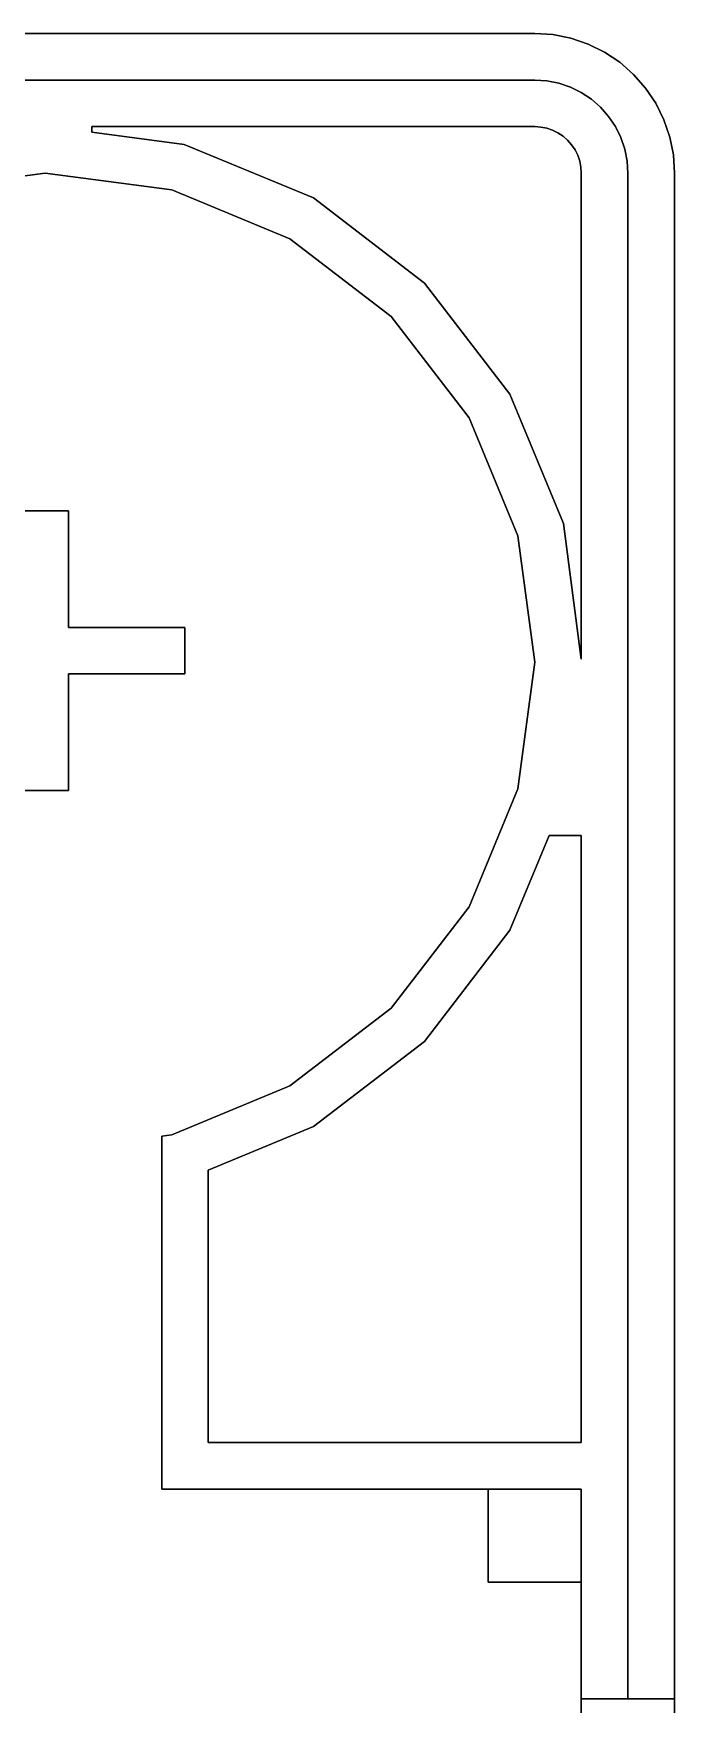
# Model space of a CAD drawing. Header units: metres. Extents: x 0 to 85, y 0 to 54.
# Drawn here: x 71.25 to 85, y 18.12 to 54 of the extents above; entities that cross this region are included whole.
import ezdxf

# ---------------------------------------------------------------- set-up
doc = ezdxf.new("R2010")
doc.units = ezdxf.units.M

msp = doc.modelspace()

# ---------------------------------------------------------------- linework, layer by layer
at = {"layer": 'Group#1'}
for points, invisible_edges in [([(3, 54, 8.5), (3, 53, 8.5), (82, 53, 8.5)], 13), ([(3, 54, 8.5), (82, 53, 8.5), (82, 54, 8.5)], 3), ([(3, 54, 8.5), (82, 54), (3, 54)], 1), ([(82, 54), (3, 54, 8.5), (82, 54, 8.5)], 1), ([(3, 0), (3, 54), (82, 54)], 13), ([(3, 0), (82, 54), (82, 0)], 3), ([(82, 54, 8.5), (82, 53, 8.5), (82.261, 52.983, 8.5)], 13), ([(82, 54, 8.5), (82.261, 52.983, 8.5), (82.392, 53.974, 8.5)], 3), ([(82, 0), (82, 54), (82.392, 0.026)], 3), ([(82.392, 0.026), (82, 54), (82.392, 53.974)], 13), ([(82, 54, 8.5), (82.392, 53.974), (82, 54)], 1), ([(82.392, 53.974), (82, 54, 8.5), (82.392, 53.974, 8.5)], 1), ([(82.392, 53.974, 8.5), (82.261, 52.983, 8.5), (82.518, 52.932, 8.5)], 13), ([(82.392, 53.974, 8.5), (82.518, 52.932, 8.5), (82.776, 53.898, 8.5)], 3), ([(82.392, 53.974, 8.5), (82.776, 53.898), (82.392, 53.974)], 1), ([(82.776, 53.898), (82.392, 53.974, 8.5), (82.776, 53.898, 8.5)], 1), ([(82.392, 0.026), (82.392, 53.974), (82.776, 53.898)], 13), ([(82.392, 0.026), (82.776, 53.898), (82.776, 0.102)], 3), ([(82.776, 53.898, 8.5), (82.518, 52.932, 8.5), (82.765, 52.848, 8.5)], 13), ([(82.776, 53.898, 8.5), (82.765, 52.848, 8.5), (83, 52.732, 8.5)], 13), ([(82.776, 53.898, 8.5), (83, 52.732, 8.5), (83.148, 53.772, 8.5)], 3), ([(82.776, 53.898, 8.5), (83.148, 53.772), (82.776, 53.898)], 1), ([(83.148, 53.772), (82.776, 53.898, 8.5), (83.148, 53.772, 8.5)], 1), ([(82.776, 0.102), (82.776, 53.898), (83.148, 53.772)], 13), ([(82.776, 0.102), (83.148, 53.772), (83.148, 0.228)], 3), ([(83.148, 53.772, 8.5), (83, 52.732, 8.5), (83.218, 52.587, 8.5)], 13), ([(83.148, 53.772, 8.5), (83.218, 52.587, 8.5), (83.5, 53.598, 8.5)], 3), ([(83.148, 0.228), (83.148, 53.772), (83.5, 0.402)], 3), ([(83.5, 0.402), (83.148, 53.772), (83.5, 53.598)], 13), ([(83.148, 53.772, 8.5), (83.5, 53.598), (83.148, 53.772)], 1), ([(83.5, 53.598), (83.148, 53.772, 8.5), (83.5, 53.598, 8.5)], 1), ([(83.5, 53.598, 8.5), (83.218, 52.587, 8.5), (83.414, 52.414, 8.5)], 13), ([(83.5, 53.598, 8.5), (83.414, 52.414, 8.5), (83.587, 52.218, 8.5)], 13), ([(83.5, 53.598, 8.5), (83.587, 52.218, 8.5), (83.826, 53.38, 8.5)], 3), ([(83.5, 0.402), (83.5, 53.598), (83.826, 53.38)], 13), ([(83.5, 53.598, 8.5), (83.826, 53.38), (83.5, 53.598)], 1), ([(83.826, 53.38), (83.5, 53.598, 8.5), (83.826, 53.38, 8.5)], 1), ([(83.5, 0.402), (83.826, 53.38), (83.826, 0.62)], 3), ([(83.826, 53.38, 8.5), (83.587, 52.218, 8.5), (83.732, 52, 8.5)], 13), ([(83.826, 53.38, 8.5), (83.732, 52, 8.5), (83.848, 51.765, 8.5)], 13), ([(83.826, 53.38, 8.5), (83.848, 51.765, 8.5), (84.121, 53.121, 8.5)], 3), ([(83.826, 0.62), (83.826, 53.38), (84.121, 0.879)], 3), ([(84.121, 0.879), (83.826, 53.38), (84.121, 53.121)], 13), ([(83.826, 53.38, 8.5), (84.121, 53.121), (83.826, 53.38)], 1), ([(84.121, 53.121), (83.826, 53.38, 8.5), (84.121, 53.121, 8.5)], 1), ([(84.121, 53.121, 8.5), (83.848, 51.765, 8.5), (83.932, 51.518, 8.5)], 13), ([(84.121, 53.121, 8.5), (83.932, 51.518, 8.5), (83.983, 51.261, 8.5)], 13), ([(84.121, 53.121, 8.5), (83.983, 51.261, 8.5), (84, 51, 8.5)], 13), ([(84, 51, 8.5), (85, 18.25, 8.5), (84.121, 53.121, 8.5)], 15), ([(84.121, 53.121, 8.5), (85, 18.25, 8.5), (84.38, 52.826, 8.5)], 3), ([(84.121, 0.879), (84.121, 53.121), (84.38, 52.826)], 13), ([(84.121, 53.121), (84.38, 52.826, 8.5), (84.38, 52.826)], 1), ([(84.38, 52.826, 8.5), (84.121, 53.121), (84.121, 53.121, 8.5)], 1), ([(82, 53, 8.5), (3, 53, 5), (82, 53, 5)], 1), ([(3, 53, 5), (82, 53, 8.5), (3, 53, 8.5)], 1), ([(3, 53, 5), (45.24, 52, 5), (82, 53, 5)], 3), ([(82, 53, 5), (45.24, 52, 5), (49.5, 52, 5)], 15), ([(82, 53, 5), (49.5, 52, 5), (70.5, 52, 5)], 13), ([(82, 53, 5), (70.5, 52, 5), (72.5, 52, 5)], 15), ([(82, 53, 5), (72.5, 52, 5), (82, 52, 5)], 13), ([(82.261, 52.983, 8.5), (82, 53, 5), (82.261, 52.983, 5)], 1), ([(82, 53, 5), (82.261, 52.983, 8.5), (82, 53, 8.5)], 1), ([(82, 53, 5), (82, 52, 5), (82.131, 51.991, 5)], 13), ([(82, 53, 5), (82.131, 51.991, 5), (82.261, 52.983, 5)], 3), ([(82.261, 52.983, 5), (82.131, 51.991, 5), (82.259, 51.966, 5)], 13), ([(82.261, 52.983, 5), (82.259, 51.966, 5), (82.383, 51.924, 5)], 13), ([(82.518, 52.932, 8.5), (82.261, 52.983, 5), (82.518, 52.932, 5)], 1), ([(82.261, 52.983, 5), (82.518, 52.932, 8.5), (82.261, 52.983, 8.5)], 1), ([(82.261, 52.983, 5), (82.383, 51.924, 5), (82.518, 52.932, 5)], 3), ([(82.518, 52.932, 5), (82.383, 51.924, 5), (82.5, 51.866, 5)], 13), ([(82.518, 52.932, 5), (82.5, 51.866, 5), (82.609, 51.793, 5)], 13), ([(82.765, 52.848, 8.5), (82.518, 52.932, 5), (82.765, 52.848, 5)], 1), ([(82.518, 52.932, 5), (82.765, 52.848, 8.5), (82.518, 52.932, 8.5)], 1), ([(82.518, 52.932, 5), (82.609, 51.793, 5), (82.765, 52.848, 5)], 3), ([(82.765, 52.848, 5), (82.609, 51.793, 5), (82.707, 51.707, 5)], 13), ([(82.765, 52.848, 5), (82.707, 51.707, 5), (82.793, 51.609, 5)], 13), ([(83, 52.732, 8.5), (82.765, 52.848, 5), (83, 52.732, 5)], 1), ([(82.765, 52.848, 5), (83, 52.732, 8.5), (82.765, 52.848, 8.5)], 1), ([(82.765, 52.848, 5), (82.793, 51.609, 5), (83, 52.732, 5)], 3), ([(84.121, 0.879), (84.38, 52.826), (84.38, 1.174)], 3), ([(84.38, 52.826, 8.5), (85, 18.25, 8.5), (84.598, 52.5, 8.5)], 3), ([(84.38, 52.826), (84.598, 52.5, 8.5), (84.598, 52.5)], 1), ([(84.598, 52.5, 8.5), (84.38, 52.826), (84.38, 52.826, 8.5)], 1), ([(84.38, 1.174), (84.38, 52.826), (84.598, 52.5)], 13), ([(83, 52.732, 5), (82.793, 51.609, 5), (82.866, 51.5, 5)], 13), ([(83, 52.732, 5), (82.866, 51.5, 5), (82.924, 51.383, 5)], 13), ([(83, 52.732, 5), (82.924, 51.383, 5), (82.966, 51.259, 5)], 13), ([(83, 52.732, 5), (82.966, 51.259, 5), (82.991, 51.131, 5)], 13), ([(83, 52.732, 5), (82.991, 51.131, 5), (83, 51, 5)], 13), ([(83.218, 52.587, 8.5), (83, 52.732, 5), (83.218, 52.587, 5)], 1), ([(83, 52.732, 5), (83.218, 52.587, 8.5), (83, 52.732, 8.5)], 1), ([(83, 52.732, 5), (83, 51, 5), (83.218, 52.587, 5)], 3), ([(83, 51, 5), (84, 18.25, 5), (83.218, 52.587, 5)], 15), ([(83.414, 52.414, 8.5), (83.218, 52.587, 5), (83.414, 52.414, 5)], 1), ([(83.218, 52.587, 5), (83.414, 52.414, 8.5), (83.218, 52.587, 8.5)], 1), ([(83.218, 52.587, 5), (84, 18.25, 5), (83.414, 52.414, 5)], 3), ([(83.414, 52.414, 8.5), (83.587, 52.218, 5), (83.587, 52.218, 8.5)], 1), ([(83.587, 52.218, 5), (83.414, 52.414, 8.5), (83.414, 52.414, 5)], 1), ([(83.414, 52.414, 5), (84, 18.25, 5), (83.587, 52.218, 5)], 3), ([(84.38, 1.174), (84.598, 52.5), (84.598, 1.5)], 3), ([(84.598, 52.5, 8.5), (85, 18.25, 8.5), (84.772, 52.148, 8.5)], 3), ([(84.598, 1.5), (84.598, 52.5), (84.772, 52.148)], 13), ([(84.598, 52.5), (84.772, 52.148, 8.5), (84.772, 52.148)], 1), ([(84.772, 52.148, 8.5), (84.598, 52.5), (84.598, 52.5, 8.5)], 1), ([(83.587, 52.218, 8.5), (83.732, 52, 5), (83.732, 52, 8.5)], 1), ([(83.732, 52, 5), (83.587, 52.218, 8.5), (83.587, 52.218, 5)], 1), ([(83.587, 52.218, 5), (84, 18.25, 5), (83.732, 52, 5)], 3), ([(84.598, 1.5), (84.772, 52.148), (84.772, 1.852)], 3), ([(84.772, 52.148, 8.5), (85, 18.25, 8.5), (84.898, 51.776, 8.5)], 3), ([(84.772, 52.148), (84.898, 51.776, 8.5), (84.898, 51.776)], 1), ([(84.898, 51.776, 8.5), (84.772, 52.148), (84.772, 52.148, 8.5)], 1), ([(84.772, 1.852), (84.772, 52.148), (84.898, 51.776)], 13), ([(70.5, 51.877, 5), (68.782, 50.642, 5), (71.5, 51, 5)], 13), ([(72.5, 52, 5), (70.5, 52, 5), (71.5, 51, 5)], 15), ([(70.5, 51.877, 5), (71.5, 51, 5), (70.5, 52, 5)], 3), ([(72.5, 52, 5), (71.5, 51, 5), (72.5, 51.877, 5)], 3), ([(74.218, 50.642, 5), (72.5, 51.877, 5), (71.5, 51, 5)], 3), ([(74.479, 51.616, 1), (72.5, 52, 1), (72.5, 51.877, 1)], 1), ([(72.5, 52, 1), (74.479, 51.616, 1), (82, 52, 1)], 3), ([(82, 52, 5), (72.5, 52, 1), (82, 52, 1)], 1), ([(72.5, 52, 1), (82, 52, 5), (72.5, 52, 5)], 1), ([(72.5, 52, 1), (72.5, 51.877, 5), (72.5, 51.877, 1)], 1), ([(72.5, 51.877, 5), (72.5, 52, 1), (72.5, 52, 5)], 1), ([(72.5, 51.877, 5), (74.479, 51.616, 1), (72.5, 51.877, 1)], 1), ([(74.479, 51.616, 1), (72.5, 51.877, 5), (74.479, 51.616, 5)], 1), ([(72.5, 51.877, 5), (74.218, 50.642, 5), (74.479, 51.616, 5)], 3), ([(82, 52, 1), (74.479, 51.616, 1), (77.254, 50.467, 1)], 13), ([(82, 52, 1), (77.254, 50.467, 1), (79.638, 48.638, 1)], 13), ([(82, 52, 1), (79.638, 48.638, 1), (81.467, 46.254, 1)], 13), ([(82, 52, 1), (81.467, 46.254, 1), (82.616, 43.479, 1)], 13), ([(82, 52, 1), (82.616, 43.479, 1), (82.131, 51.991, 1)], 3), ([(82.131, 51.991, 5), (82, 52, 1), (82.131, 51.991, 1)], 1), ([(82, 52, 1), (82.131, 51.991, 5), (82, 52, 5)], 1), ([(82.131, 51.991, 1), (82.616, 43.479, 1), (82.259, 51.966, 1)], 3), ([(82.259, 51.966, 5), (82.131, 51.991, 1), (82.259, 51.966, 1)], 1), ([(82.131, 51.991, 1), (82.259, 51.966, 5), (82.131, 51.991, 5)], 1), ([(82.259, 51.966, 1), (82.616, 43.479, 1), (82.383, 51.924, 1)], 3), ([(82.383, 51.924, 5), (82.259, 51.966, 1), (82.383, 51.924, 1)], 1), ([(82.259, 51.966, 1), (82.383, 51.924, 5), (82.259, 51.966, 5)], 1), ([(82.383, 51.924, 1), (82.616, 43.479, 1), (82.5, 51.866, 1)], 3), ([(82.5, 51.866, 5), (82.383, 51.924, 1), (82.5, 51.866, 1)], 1), ([(82.383, 51.924, 1), (82.5, 51.866, 5), (82.383, 51.924, 5)], 1), ([(82.5, 51.866, 1), (82.616, 43.479, 1), (82.609, 51.793, 1)], 3), ([(82.609, 51.793, 5), (82.5, 51.866, 1), (82.609, 51.793, 1)], 1), ([(82.5, 51.866, 1), (82.609, 51.793, 5), (82.5, 51.866, 5)], 1), ([(82.609, 51.793, 1), (82.616, 43.479, 1), (82.707, 51.707, 1)], 3), ([(82.707, 51.707, 5), (82.609, 51.793, 1), (82.707, 51.707, 1)], 1), ([(82.609, 51.793, 1), (82.707, 51.707, 5), (82.609, 51.793, 5)], 1), ([(82.707, 51.707, 1), (82.616, 43.479, 1), (83, 40.566, 1)], 13), ([(82.707, 51.707, 5), (82.793, 51.609, 1), (82.793, 51.609, 5)], 1), ([(82.793, 51.609, 1), (82.707, 51.707, 5), (82.707, 51.707, 1)], 1), ([(82.707, 51.707, 1), (83, 40.566, 1), (82.793, 51.609, 1)], 3), ([(83.732, 52, 8.5), (83.848, 51.765, 5), (83.848, 51.765, 8.5)], 1), ([(83.848, 51.765, 5), (83.732, 52, 8.5), (83.732, 52, 5)], 1), ([(83.732, 52, 5), (84, 18.25, 5), (83.848, 51.765, 5)], 3), ([(83.848, 51.765, 8.5), (83.932, 51.518, 5), (83.932, 51.518, 8.5)], 1), ([(83.932, 51.518, 5), (83.848, 51.765, 8.5), (83.848, 51.765, 5)], 1), ([(83.848, 51.765, 5), (84, 18.25, 5), (83.932, 51.518, 5)], 3), ([(84.772, 1.852), (84.898, 51.776), (84.898, 2.224)], 3), ([(84.898, 51.776, 8.5), (85, 18.25, 8.5), (84.974, 51.392, 8.5)], 3), ([(84.898, 2.224), (84.898, 51.776), (84.974, 51.392)], 13), ([(84.898, 51.776), (84.974, 51.392, 8.5), (84.974, 51.392)], 1), ([(84.974, 51.392, 8.5), (84.898, 51.776), (84.898, 51.776, 8.5)], 1), ([(74.479, 51.616, 5), (74.218, 50.642, 5), (76.75, 49.593, 5)], 13), ([(74.479, 51.616, 5), (77.254, 50.467, 1), (74.479, 51.616, 1)], 1), ([(77.254, 50.467, 1), (74.479, 51.616, 5), (77.254, 50.467, 5)], 1), ([(74.479, 51.616, 5), (76.75, 49.593, 5), (77.254, 50.467, 5)], 3), ([(82.793, 51.609, 5), (82.866, 51.5, 1), (82.866, 51.5, 5)], 1), ([(82.866, 51.5, 1), (82.793, 51.609, 5), (82.793, 51.609, 1)], 1), ([(82.793, 51.609, 1), (83, 40.566, 1), (82.866, 51.5, 1)], 3), ([(82.866, 51.5, 5), (82.924, 51.383, 1), (82.924, 51.383, 5)], 1), ([(82.924, 51.383, 1), (82.866, 51.5, 5), (82.866, 51.5, 1)], 1), ([(82.866, 51.5, 1), (83, 40.566, 1), (82.924, 51.383, 1)], 3), ([(82.924, 51.383, 5), (82.966, 51.259, 1), (82.966, 51.259, 5)], 1), ([(82.966, 51.259, 1), (82.924, 51.383, 5), (82.924, 51.383, 1)], 1), ([(82.924, 51.383, 1), (83, 40.566, 1), (82.966, 51.259, 1)], 3), ([(83.932, 51.518, 8.5), (83.983, 51.261, 5), (83.983, 51.261, 8.5)], 1), ([(83.983, 51.261, 5), (83.932, 51.518, 8.5), (83.932, 51.518, 5)], 1), ([(83.932, 51.518, 5), (84, 18.25, 5), (83.983, 51.261, 5)], 3), ([(84.898, 2.224), (84.974, 51.392), (84.974, 2.608)], 3), ([(84.974, 51.392, 8.5), (85, 18.25, 8.5), (85, 51, 8.5)], 1), ([(84.974, 51.392), (85, 51, 8.5), (85, 51)], 1), ([(85, 51, 8.5), (84.974, 51.392), (84.974, 51.392, 8.5)], 1), ([(84.974, 2.608), (84.974, 51.392), (85, 51)], 13), ([(71.5, 51, 5), (68.782, 50.642, 1), (71.5, 51, 1)], 1), ([(68.782, 50.642, 1), (71.5, 51, 5), (68.782, 50.642, 5)], 1), ([(68.782, 50.642, 1), (71, 43.75, 1), (71.5, 51, 1)], 3), ([(71.5, 51, 1), (71, 43.75, 1), (72, 43.75, 1)], 13), ([(74.218, 50.642, 5), (71.5, 51, 1), (74.218, 50.642, 1)], 1), ([(71.5, 51, 1), (74.218, 50.642, 5), (71.5, 51, 5)], 1), ([(71.5, 51, 1), (72, 43.75, 1), (74.218, 50.642, 1)], 3), ([(82.966, 51.259, 5), (82.991, 51.131, 1), (82.991, 51.131, 5)], 1), ([(82.991, 51.131, 1), (82.966, 51.259, 5), (82.966, 51.259, 1)], 1), ([(82.966, 51.259, 1), (83, 40.566, 1), (82.991, 51.131, 1)], 3), ([(82.991, 51.131, 5), (83, 51, 1), (83, 51, 5)], 1), ([(83, 51, 1), (82.991, 51.131, 5), (82.991, 51.131, 1)], 1), ([(82.991, 51.131, 1), (83, 40.566, 1), (83, 51, 1)], 1), ([(83, 51, 5), (83, 40.566, 1), (83, 40.566, 5)], 1), ([(83, 40.566, 1), (83, 51, 5), (83, 51, 1)], 1), ([(83, 40.566, 5), (84, 18.25, 5), (83, 51, 5)], 3), ([(83.983, 51.261, 8.5), (84, 51, 5), (84, 51, 8.5)], 1), ([(84, 51, 5), (83.983, 51.261, 8.5), (83.983, 51.261, 5)], 1), ([(83.983, 51.261, 5), (84, 18.25, 5), (84, 51, 5)], 1), ([(84, 51, 8.5), (84, 18.25, 5), (84, 18.25, 8.5)], 1), ([(84, 18.25, 5), (84, 51, 8.5), (84, 51, 5)], 1), ([(85, 18.25, 8.5), (84, 51, 8.5), (84, 18.25, 8.5)], 1), ([(84.974, 2.608), (85, 51), (85, 3)], 1), ([(85, 8.75, 4), (85, 3), (85, 51)], 13), ([(85, 8.75, 4), (85, 51), (85, 18.25, 4)], 3), ([(85, 18.25, 4), (85, 51, 8.5), (85, 18.25, 8.5)], 1), ([(85, 51, 8.5), (85, 18.25, 4), (85, 51)], 3), ([(72, 43.75, 1), (74.5, 41.25, 1), (74.218, 50.642, 1)], 15), ([(76.75, 49.593, 5), (74.218, 50.642, 1), (76.75, 49.593, 1)], 1), ([(74.218, 50.642, 1), (76.75, 49.593, 5), (74.218, 50.642, 5)], 1), ([(74.218, 50.642, 1), (74.5, 41.25, 1), (76.75, 49.593, 1)], 3), ([(77.254, 50.467, 5), (76.75, 49.593, 5), (78.925, 47.925, 5)], 13), ([(77.254, 50.467, 5), (79.638, 48.638, 1), (77.254, 50.467, 1)], 1), ([(79.638, 48.638, 1), (77.254, 50.467, 5), (79.638, 48.638, 5)], 1), ([(77.254, 50.467, 5), (78.925, 47.925, 5), (79.638, 48.638, 5)], 3), ([(76.75, 49.593, 1), (74.5, 41.25, 1), (76.75, 31.407, 1)], 15), ([(78.925, 47.925, 5), (76.75, 49.593, 1), (78.925, 47.925, 1)], 1), ([(76.75, 49.593, 1), (78.925, 47.925, 5), (76.75, 49.593, 5)], 1), ([(76.75, 49.593, 1), (76.75, 31.407, 1), (78.925, 33.075, 1)], 13), ([(76.75, 49.593, 1), (78.925, 33.075, 1), (78.925, 47.925, 1)], 3), ([(79.638, 48.638, 5), (78.925, 47.925, 5), (80.593, 45.75, 5)], 13), ([(79.638, 48.638, 1), (81.467, 46.254, 5), (81.467, 46.254, 1)], 1), ([(81.467, 46.254, 5), (79.638, 48.638, 1), (79.638, 48.638, 5)], 1), ([(79.638, 48.638, 5), (80.593, 45.75, 5), (81.467, 46.254, 5)], 3), ([(78.925, 47.925, 5), (80.593, 45.75, 1), (80.593, 45.75, 5)], 1), ([(80.593, 45.75, 1), (78.925, 47.925, 5), (78.925, 47.925, 1)], 1), ([(78.925, 47.925, 1), (78.925, 33.075, 1), (80.593, 35.25, 1)], 13), ([(78.925, 47.925, 1), (80.593, 35.25, 1), (80.593, 45.75, 1)], 3), ([(81.467, 46.254, 5), (80.593, 45.75, 5), (81.642, 43.218, 5)], 13), ([(81.467, 46.254, 1), (82.616, 43.479, 5), (82.616, 43.479, 1)], 1), ([(82.616, 43.479, 5), (81.467, 46.254, 1), (81.467, 46.254, 5)], 1), ([(81.467, 46.254, 5), (81.642, 43.218, 5), (82.616, 43.479, 5)], 3), ([(80.593, 45.75, 5), (81.642, 43.218, 1), (81.642, 43.218, 5)], 1), ([(81.642, 43.218, 1), (80.593, 45.75, 5), (80.593, 45.75, 1)], 1), ([(80.593, 45.75, 1), (80.593, 35.25, 1), (81.642, 37.782, 1)], 13), ([(80.593, 45.75, 1), (81.642, 37.782, 1), (81.642, 43.218, 1)], 3), ([(71, 41.25, 1.2), (72, 37.75, 1.2), (71, 43.75, 1.2)], 3), ([(71, 43.75, 1.2), (72, 37.75, 1.2), (72, 43.75, 1.2)], 3), ([(71, 43.75, 1.2), (72, 43.75, 1), (71, 43.75, 1)], 1), ([(72, 43.75, 1), (71, 43.75, 1.2), (72, 43.75, 1.2)], 1), ([(72, 43.75, 1), (72, 41.25, 1.2), (72, 41.25, 1)], 1), ([(72, 41.25, 1.2), (72, 43.75, 1), (72, 43.75, 1.2)], 1), ([(72, 43.75, 1.2), (72, 37.75, 1.2), (72, 40.25, 1.2)], 13), ([(72, 43.75, 1.2), (72, 40.25, 1.2), (72, 41.25, 1.2)], 3), ([(74.5, 41.25, 1), (72, 43.75, 1), (72, 41.25, 1)], 1), ([(82.616, 43.479, 5), (81.642, 43.218, 5), (82, 40.5, 5)], 13), ([(82.616, 43.479, 5), (82, 40.5, 5), (82.31, 36.782, 5)], 15), ([(82.616, 43.479, 5), (82.31, 36.782, 5), (83, 36.782, 5)], 13), ([(82.616, 43.479, 1), (83, 40.566, 5), (83, 40.566, 1)], 1), ([(83, 40.566, 5), (82.616, 43.479, 1), (82.616, 43.479, 5)], 1), ([(82.616, 43.479, 5), (83, 36.782, 5), (83, 40.566, 5)], 3), ([(81.642, 43.218, 5), (82, 40.5, 1), (82, 40.5, 5)], 1), ([(82, 40.5, 1), (81.642, 43.218, 5), (81.642, 43.218, 1)], 1), ([(81.642, 43.218, 1), (81.642, 37.782, 1), (82, 40.5, 1)], 1), ([(71, 40.25, 1.2), (72, 37.75, 1.2), (71, 41.25, 1.2)], 15), ([(72, 41.25, 1.2), (74.5, 41.25, 1), (72, 41.25, 1)], 1), ([(74.5, 41.25, 1), (72, 41.25, 1.2), (74.5, 41.25, 1.2)], 1), ([(74.5, 40.25, 1.2), (72, 41.25, 1.2), (72, 40.25, 1.2)], 3), ([(72, 41.25, 1.2), (74.5, 40.25, 1.2), (74.5, 41.25, 1.2)], 1), ([(74.5, 41.25, 1), (74.5, 40.25, 1.2), (74.5, 40.25, 1)], 1), ([(74.5, 40.25, 1.2), (74.5, 41.25, 1), (74.5, 41.25, 1.2)], 1), ([(74.5, 40.25, 1), (76.75, 31.407, 1), (74.5, 41.25, 1)], 3), ([(83, 36.782, 5), (84, 18.25, 5), (83, 40.566, 5)], 15), ([(72, 37.75, 1.2), (71, 40.25, 1.2), (71, 37.75, 1.2)], 1), ([(74.5, 40.25, 1.2), (72, 40.25, 1), (74.5, 40.25, 1)], 1), ([(72, 40.25, 1), (74.5, 40.25, 1.2), (72, 40.25, 1.2)], 1), ([(72, 40.25, 1), (72, 37.75, 1.2), (72, 37.75, 1)], 1), ([(72, 37.75, 1.2), (72, 40.25, 1), (72, 40.25, 1.2)], 1), ([(72, 37.75, 1), (74, 22.75, 1), (72, 40.25, 1)], 3), ([(72, 40.25, 1), (74, 30.329, 1), (74.5, 40.25, 1)], 3), ([(74, 30.329, 1), (72, 40.25, 1), (74, 22.75, 1)], 3), ([(74.5, 40.25, 1), (74, 30.329, 1), (74.218, 30.358, 1)], 13), ([(74.5, 40.25, 1), (74.218, 30.358, 1), (76.75, 31.407, 1)], 13), ([(82, 40.5, 5), (81.642, 37.782, 1), (81.642, 37.782, 5)], 1), ([(81.642, 37.782, 1), (82, 40.5, 5), (82, 40.5, 1)], 1), ([(81.642, 37.782, 5), (82.31, 36.782, 5), (82, 40.5, 5)], 3), ([(69, 30.329, 1), (74, 22.75, 1), (71, 37.75, 1)], 15), ([(72, 37.75, 1.2), (71, 37.75, 1), (72, 37.75, 1)], 1), ([(71, 37.75, 1), (72, 37.75, 1.2), (71, 37.75, 1.2)], 1), ([(71, 37.75, 1), (74, 22.75, 1), (72, 37.75, 1)], 3), ([(81.642, 37.782, 5), (80.593, 35.25, 1), (80.593, 35.25, 5)], 1), ([(80.593, 35.25, 1), (81.642, 37.782, 5), (81.642, 37.782, 1)], 1), ([(80.593, 35.25, 5), (81.467, 34.746, 5), (81.642, 37.782, 5)], 3), ([(81.642, 37.782, 5), (81.467, 34.746, 5), (82.31, 36.782, 5)], 13), ([(82.31, 36.782, 1), (81.467, 34.746, 5), (81.467, 34.746, 1)], 1), ([(81.467, 34.746, 5), (82.31, 36.782, 1), (82.31, 36.782, 5)], 1), ([(81.467, 34.746, 1), (83, 23.75, 1), (82.31, 36.782, 1)], 3), ([(83, 36.782, 5), (82.31, 36.782, 1), (83, 36.782, 1)], 1), ([(82.31, 36.782, 1), (83, 36.782, 5), (82.31, 36.782, 5)], 1), ([(82.31, 36.782, 1), (83, 23.75, 1), (83, 36.782, 1)], 1), ([(83, 36.782, 5), (83, 23.75, 1), (83, 23.75, 5)], 1), ([(83, 23.75, 1), (83, 36.782, 5), (83, 36.782, 1)], 1), ([(83, 23.75, 5), (84, 18.25, 5), (83, 36.782, 5)], 3), ([(80.593, 35.25, 5), (78.925, 33.075, 1), (78.925, 33.075, 5)], 1), ([(78.925, 33.075, 1), (80.593, 35.25, 5), (80.593, 35.25, 1)], 1), ([(78.925, 33.075, 5), (79.638, 32.362, 5), (80.593, 35.25, 5)], 3), ([(80.593, 35.25, 5), (79.638, 32.362, 5), (81.467, 34.746, 5)], 13), ([(81.467, 34.746, 1), (79.638, 32.362, 5), (79.638, 32.362, 1)], 1), ([(79.638, 32.362, 5), (81.467, 34.746, 1), (81.467, 34.746, 5)], 1), ([(79.638, 32.362, 1), (83, 23.75, 1), (81.467, 34.746, 1)], 3), ([(76.75, 31.407, 5), (78.925, 33.075, 1), (76.75, 31.407, 1)], 1), ([(78.925, 33.075, 1), (76.75, 31.407, 5), (78.925, 33.075, 5)], 1), ([(76.75, 31.407, 5), (77.254, 30.533, 5), (78.925, 33.075, 5)], 3), ([(78.925, 33.075, 5), (77.254, 30.533, 5), (79.638, 32.362, 5)], 13), ([(79.638, 32.362, 5), (77.254, 30.533, 1), (79.638, 32.362, 1)], 1), ([(77.254, 30.533, 1), (79.638, 32.362, 5), (77.254, 30.533, 5)], 1), ([(77.254, 30.533, 1), (83, 23.75, 1), (79.638, 32.362, 1)], 3), ([(74.218, 30.358, 5), (76.75, 31.407, 1), (74.218, 30.358, 1)], 1), ([(76.75, 31.407, 1), (74.218, 30.358, 5), (76.75, 31.407, 5)], 1), ([(74.218, 30.358, 5), (75, 29.599, 5), (76.75, 31.407, 5)], 3), ([(76.75, 31.407, 5), (75, 29.599, 5), (77.254, 30.533, 5)], 13), ([(75, 29.599, 1), (83, 23.75, 1), (77.254, 30.533, 1)], 3), ([(77.254, 30.533, 5), (75, 29.599, 1), (77.254, 30.533, 1)], 1), ([(75, 29.599, 1), (77.254, 30.533, 5), (75, 29.599, 5)], 1), ([(69, 30.25, 1), (79, 3.25, 1), (69, 30.329, 1)], 3), ([(69, 30.329, 1), (79, 3.25, 1), (74, 22.75, 1)], 15), ([(69, 27.75, 1), (79, 3.25, 1), (69, 30.25, 1)], 15), ([(74, 30.329, 1), (74.218, 30.358, 5), (74.218, 30.358, 1)], 1), ([(74.218, 30.358, 5), (74, 30.329, 1), (74, 30.329, 5)], 1), ([(74, 30.329, 5), (75, 23.75, 5), (74.218, 30.358, 5)], 3), ([(74, 30.329, 5), (74, 22.75, 1), (74, 22.75, 5)], 1), ([(74, 22.75, 1), (74, 30.329, 5), (74, 30.329, 1)], 1), ([(74, 22.75, 5), (75, 23.75, 5), (74, 30.329, 5)], 3), ([(75, 29.599, 5), (74.218, 30.358, 5), (75, 23.75, 5)], 3), ([(75, 29.599, 1), (75, 23.75, 5), (75, 23.75, 1)], 1), ([(75, 23.75, 5), (75, 29.599, 1), (75, 29.599, 5)], 1), ([(83, 23.75, 1), (75, 29.599, 1), (75, 23.75, 1)], 1), ([(69, 26.25, 1), (79, 3.25, 1), (69, 27.75, 1)], 3), ([(69, 23.75, 1), (79, 3.25, 1), (69, 26.25, 1)], 15), ([(69, 22.75, 1), (79, 3.25, 1), (69, 23.75, 1)], 3), ([(75, 23.75, 5), (74, 22.75, 5), (83, 22.75, 5)], 13), ([(75, 23.75, 5), (83, 23.75, 1), (75, 23.75, 1)], 1), ([(83, 23.75, 1), (75, 23.75, 5), (83, 23.75, 5)], 1), ([(75, 23.75, 5), (83, 22.75, 5), (83, 23.75, 5)], 3), ([(83, 22.75, 5), (84, 18.25, 5), (83, 23.75, 5)], 15), ([(47, 4.25, 1), (79, 3.25, 1), (51, 22.75, 1)], 15), ([(51, 22.75, 1), (79, 3.25, 1), (69, 22.75, 1)], 3), ([(81, 22.75, 2.5), (74, 22.75, 1), (81, 22.75, 1)], 1), ([(74, 22.75, 1), (81, 22.75, 2.5), (74, 22.75, 5)], 3), ([(74, 22.75, 5), (81, 22.75, 2.5), (83, 22.75, 5)], 3), ([(74, 22.75, 1), (79, 4.25, 1), (81, 22.75, 1)], 3), ([(79, 4.25, 1), (74, 22.75, 1), (79, 3.25, 1)], 3), ([(81, 22.75, 1), (79, 4.25, 1), (81, 4.25, 1)], 13), ([(83, 22.75, 5), (81, 22.75, 2.5), (83, 22.75, 2.5)], 1), ([(81, 20.75, 2.5), (81, 22.75, 1), (81, 20.75, 1)], 1), ([(81, 22.75, 1), (81, 20.75, 2.5), (81, 22.75, 2.5)], 1), ([(83, 20.75, 2.5), (81, 22.75, 2.5), (81, 20.75, 2.5)], 1), ([(81, 22.75, 2.5), (83, 20.75, 2.5), (83, 22.75, 2.5)], 1), ([(81, 22.75, 1), (81, 4.25, 1), (81, 6.25, 1)], 13), ([(81, 22.75, 1), (81, 6.25, 1), (81, 20.75, 1)], 3), ([(83, 22.75, 5), (83, 18.25, 4), (83, 18.25, 5)], 1), ([(83, 18.25, 4), (83, 22.75, 5), (83, 20.75, 2.5)], 15), ([(83, 20.75, 2.5), (83, 22.75, 5), (83, 22.75, 2.5)], 1), ([(84, 18.25, 5), (83, 22.75, 5), (83, 18.25, 5)], 1), ([(83, 20.75, 2.5), (81, 20.75, 1), (83, 20.75, 1)], 1), ([(81, 20.75, 1), (83, 20.75, 2.5), (81, 20.75, 2.5)], 1), ([(83, 6.25, 1), (81, 20.75, 1), (81, 6.25, 1)], 3), ([(81, 20.75, 1), (83, 6.25, 1), (83, 20.75, 1)], 1), ([(83, 18.25, 4), (83, 20.75, 2.5), (83, 20.75, 1)], 13), ([(83, 6.25, 1), (83, 8.75, 4), (83, 20.75, 1)], 3), ([(83, 20.75, 1), (83, 8.75, 4), (83, 18.25, 4)], 13), ([(85, 8.75, 4), (83, 18.25, 4), (83, 8.75, 4)], 1), ([(83, 18.25, 4), (85, 8.75, 4), (85, 18.25, 4)], 1), ([(85, 18.25, 4), (84, 18.25, 5), (83, 18.25, 4)], 3), ([(83, 18.25, 5), (83, 18.25, 4), (84, 18.25, 5)], 2), ([(84, 18.25, 5), (85, 18.25, 4), (85, 18.25, 8.5)], 13), ([(84, 18.25, 5), (85, 18.25, 8.5), (84, 18.25, 8.5)], 1)]:
    msp.add_3dface(points, dxfattribs=dict(at, invisible_edges=invisible_edges))

doc.saveas('drawing.dxf')
